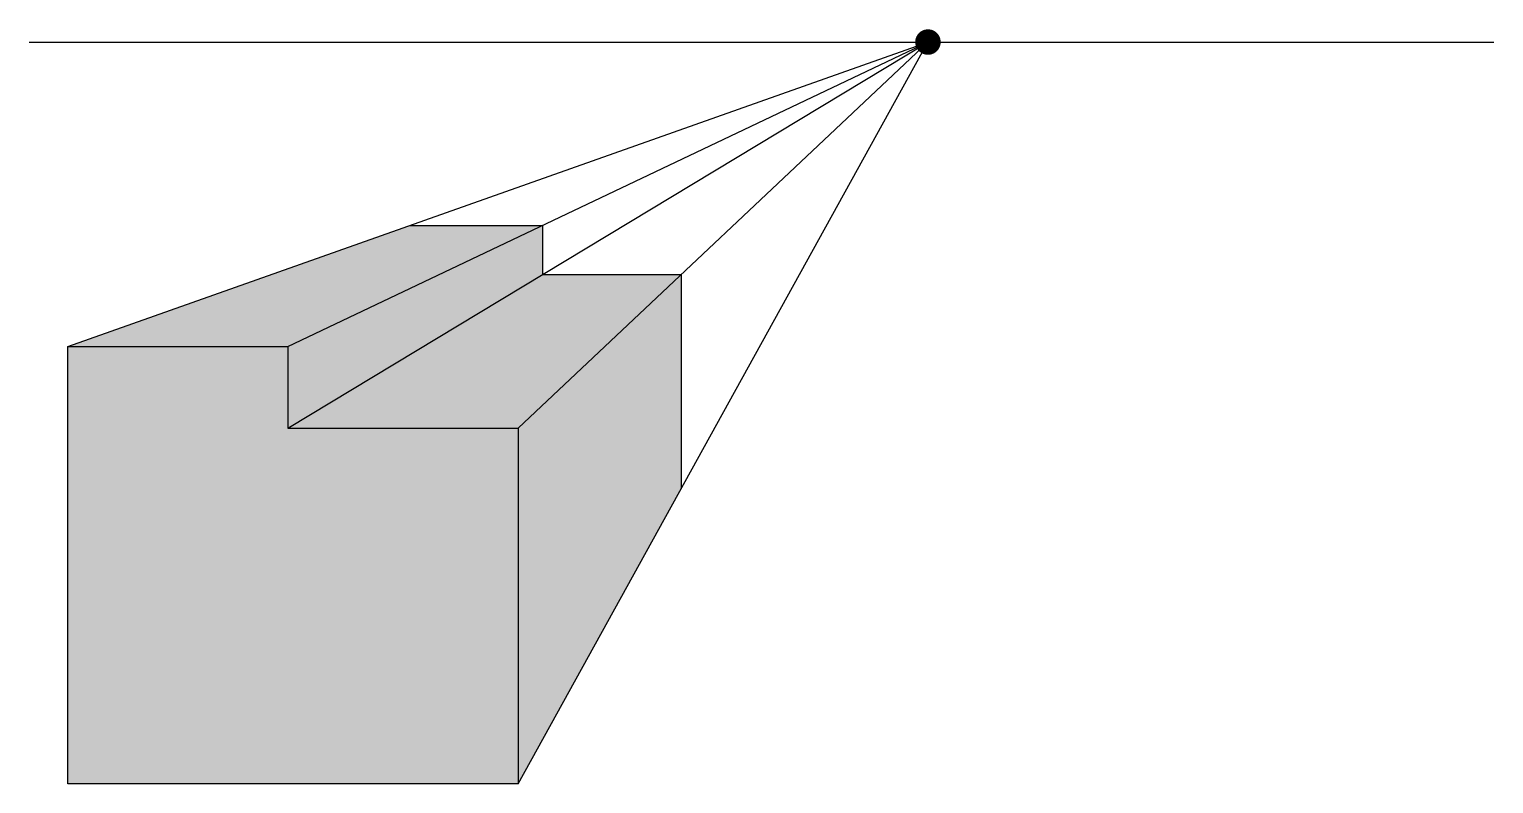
# Model space of a CAD drawing. Header units: millimetres. Extents: x 179 to 294, y 119 to 178.
import ezdxf

# ---------------------------------------------------------------- set-up
doc = ezdxf.new("R2010")
doc.units = ezdxf.units.MM

msp = doc.modelspace()

# ---------------------------------------------------------------- hatches: boundary and pattern name
for color, points in [(30, [(218.99, 162.38), (208.59, 162.38), (181.75, 152.88), (199.02, 152.88)]), (8, [(218.99, 158.52), (218.99, 162.38), (199.02, 152.88), (199.02, 146.46)]), (30, [(229.88, 158.52), (218.99, 158.52), (199.02, 146.46), (217.09, 146.46)]), (8, [(229.88, 158.52), (217.09, 146.46), (217.09, 118.57), (229.88, 141.72)]), (92, [(217.09, 146.46), (199.02, 146.46), (199.02, 152.88), (181.75, 152.88), (181.75, 118.57), (217.09, 118.57)])]:
    msp.add_hatch(color=color).paths.add_polyline_path(points)

# ---------------------------------------------------------------- linework, layer by layer
for p, q in [((178.73, 176.76), (293.61, 176.76)), ((181.75, 152.88), (249.23, 176.76)), ((199.02, 152.88), (249.23, 176.76)), ((199.02, 146.46), (249.23, 176.76)), ((217.09, 146.46), (249.23, 176.76)), ((217.09, 118.57), (249.23, 176.76)), ((208.59, 162.38), (218.99, 162.38)), ((218.99, 162.38), (218.99, 158.52)), ((218.99, 158.52), (229.88, 158.52)), ((229.88, 158.52), (229.88, 141.72)), ((181.75, 152.88), (199.02, 152.88)), ((181.75, 118.57), (181.75, 152.88)), ((199.02, 152.88), (199.02, 146.46)), ((199.02, 146.46), (217.09, 146.46)), ((217.09, 146.46), (217.09, 118.57)), ((217.09, 118.57), (181.75, 118.57))]:
    msp.add_line(p, q)
at = {"const_width": 1}
msp.add_lwpolyline([(248.73, 176.76, 1), (249.73, 176.76, 1)], format="xyb", close=True, dxfattribs=at)

doc.saveas('drawing.dxf')
